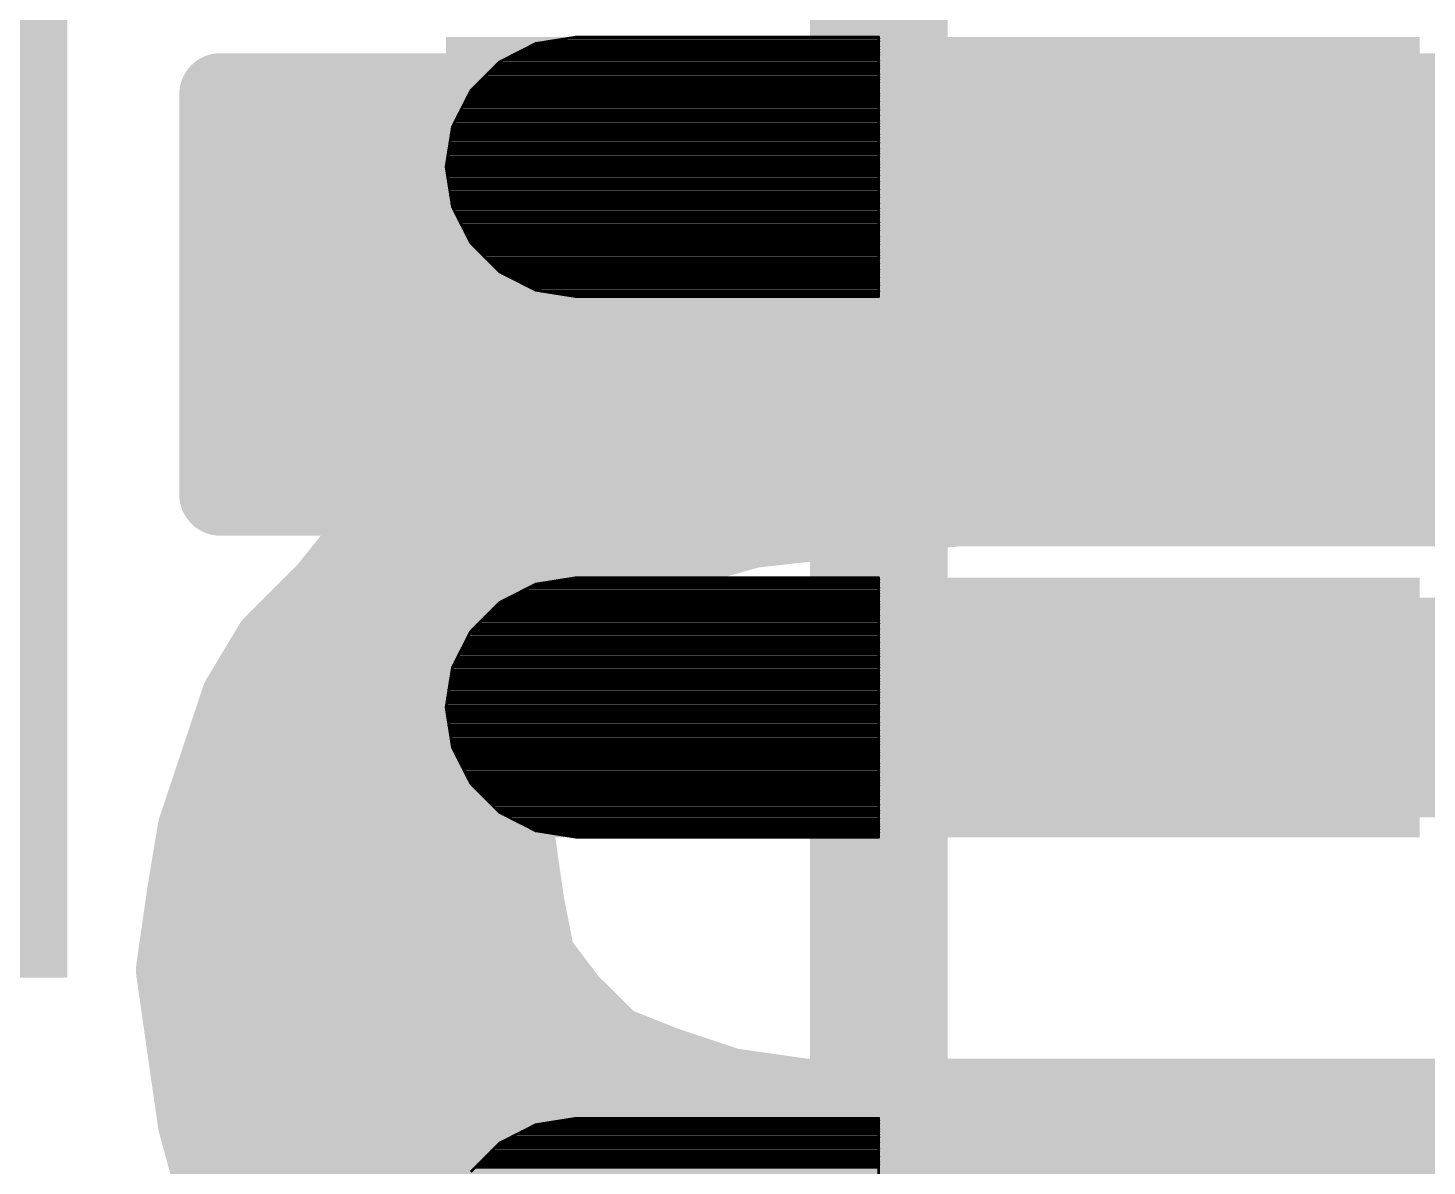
# Model space of a CAD drawing. Extents: x -37 to 70, y -23 to 28.
# Drawn here: x 6.814 to 8.107, y 12.796 to 13.848 of the extents above; entities that cross this region are included whole.
import ezdxf

# ---------------------------------------------------------------- set-up
doc = ezdxf.new("R2010")
doc.units = 0
for name, color, linetype in [('1', 12, 'CONTINUOUS'), ('22', 40, 'CONTINUOUS'), ('51', 53, 'CONTINUOUS')]:
    doc.layers.add(name, color=color, linetype=linetype)

# ---------------------------------------------------------------- blocks, each defined once
blk = doc.blocks.new('RECT')
blk.add_solid([(-0.5, -0.5), (0.5, -0.5), (-0.5, 0.5), (0.5, 0.5)])

msp = doc.modelspace()

# ---------------------------------------------------------------- linework, layer by layer
at = {"layer": '1', "const_width": 0.2032}
for points in [[(8.4542, 13.72), (7.65, 13.72)], [(7.65, 13.22), (8.37, 13.22)], [(7.65, 12.72), (8.235, 12.72)]]:
    msp.add_lwpolyline(points, dxfattribs=at)
at = {"layer": '1', "const_width": 0.1016}
for points in [[(7.65, 13.7708, 1), (7.65, 13.6692)], [(7.65, 13.2708, 1), (7.65, 13.1692)], [(7.65, 12.7708, 1), (7.65, 12.6692)]]:
    msp.add_lwpolyline(points, format="xyb", dxfattribs=at)
at = {"layer": '22', "const_width": 0.0381}
for points in [[(6.9915, 13.8061, 1), (6.9915, 13.768)], [(7.0106, 13.787, 1), (6.9725, 13.787)], [(7.1715, 13.8061, 1), (7.1715, 13.768)], [(7.1715, 13.768, 1), (7.1715, 13.8061)], [(6.9915, 13.7351, 1), (6.9915, 13.697)], [(6.9915, 13.6589, 1), (6.9915, 13.6208)], [(6.9915, 13.5827, 1), (6.9915, 13.5446)], [(6.9915, 13.5065, 1), (6.9915, 13.4684)], [(6.9915, 13.436, 1), (6.9915, 13.3979)], [(7.1828, 13.4303, 1), (7.1828, 13.3922)], [(7.2021, 13.4011, 1), (7.1809, 13.4329)], [(7.1915, 13.3979, 1), (7.1915, 13.436)], [(6.9725, 13.417, 1), (7.0106, 13.417)], [(7.6715, 13.4261, 1), (7.6715, 13.388)], [(7.6734, 13.388, 1), (7.6696, 13.426)], [(7.4794, 13.4059, 1), (7.4836, 13.3681)], [(7.4867, 13.3687, 1), (7.4763, 13.4053)], [(7.5696, 13.416, 1), (7.5734, 13.378)], [(7.5736, 13.3781, 1), (7.5694, 13.4159)], [(7.1209, 13.3929, 1), (7.1421, 13.3611)], [(7.1464, 13.3651, 1), (7.1166, 13.3889)], [(7.4063, 13.3853, 1), (7.4167, 13.3487)], [(7.4213, 13.3507, 1), (7.4017, 13.3833)], [(7.0979, 13.3541, 1), (7.0979, 13.316)], [(7.3517, 13.3533, 1), (7.3713, 13.3207)], [(7.375, 13.3235, 1), (7.348, 13.3505)], [(7.3595, 13.316, 1), (7.3595, 13.3541)], [(7.0766, 13.3389, 1), (7.1064, 13.3151)], [(7.105, 13.3135, 1), (7.078, 13.3405)], [(7.298, 13.3005, 1), (7.325, 13.2735)], [(7.3278, 13.2772, 1), (7.2952, 13.2968)], [(7.028, 13.2905, 1), (7.055, 13.2635)], [(7.0578, 13.2672, 1), (7.0252, 13.2868)], [(7.0306, 13.2779, 1), (7.0306, 13.2398)], [(7.2946, 13.2398, 1), (7.2946, 13.2779)], [(7.3003, 13.2339, 1), (7.2627, 13.2401)], [(6.9952, 13.2368, 1), (7.0278, 13.2172)], [(7.0296, 13.221, 1), (6.9934, 13.233)], [(7.2652, 13.2468, 1), (7.2978, 13.2272)], [(6.9967, 13.2017, 1), (6.9967, 13.1636)], [(7.2724, 13.1636, 1), (7.2724, 13.2017)], [(7.0096, 13.161, 1), (6.9734, 13.173)], [(7.2904, 13.1743, 1), (7.2526, 13.1797)], [(6.9734, 13.173, 1), (7.0096, 13.161)], [(7.2527, 13.1801, 1), (7.2903, 13.1739)], [(6.9714, 13.1255, 1), (6.9714, 13.0874)], [(6.9903, 13.1039, 1), (6.9527, 13.1101)], [(7.2804, 13.1097, 1), (7.2426, 13.1043)], [(7.2616, 13.0874, 1), (7.2616, 13.1255)], [(6.9534, 13.113, 1), (6.9896, 13.101)], [(7.2426, 13.1097, 1), (7.2804, 13.1043)], [(6.9804, 13.0443, 1), (6.9426, 13.0497)], [(7.2902, 13.0407, 1), (7.2528, 13.0333)], [(6.9591, 13.0493, 1), (6.9591, 13.0112)], [(6.9427, 13.0501, 1), (6.9803, 13.0439)], [(7.2729, 13.0112, 1), (7.2729, 13.0493)], [(7.2526, 13.0343, 1), (7.2904, 13.0397)], [(7.2967, 12.9984, 1), (7.2663, 12.9756)], [(6.9704, 12.9797, 1), (6.9326, 12.9743)], [(7.2628, 12.9833, 1), (7.3002, 12.9907)], [(6.9326, 12.9797, 1), (6.9704, 12.9743)], [(6.9548, 12.9731, 1), (6.9548, 12.935)], [(7.325, 12.9605, 1), (7.298, 12.9335)], [(7.3063, 12.935, 1), (7.3063, 12.9731)], [(7.2963, 12.9356, 1), (7.3267, 12.9584)], [(7.3586, 12.9247, 1), (7.3444, 12.8893)], [(7.338, 12.8935, 1), (7.365, 12.9205)], [(7.4075, 12.9051, 1), (7.3955, 12.8689)], [(7.3944, 12.8693, 1), (7.4086, 12.9047)], [(6.9657, 12.8969, 1), (6.9657, 12.8588)], [(7.4291, 12.8588, 1), (7.4291, 12.8969)], [(7.4642, 12.8859, 1), (7.4588, 12.8481)], [(7.4555, 12.8489, 1), (7.4675, 12.8851)], [(7.5315, 12.8761, 1), (7.5315, 12.838)], [(7.5288, 12.8381, 1), (7.5342, 12.8759)], [(6.9899, 12.842, 1), (6.9531, 12.832)], [(6.9526, 12.8343, 1), (6.9904, 12.8397)], [(6.9812, 12.8207, 1), (6.9812, 12.7826)]]:
    msp.add_lwpolyline(points, format="xyb", dxfattribs=at)
at = {"layer": '22', "const_width": 0.0762}
for points in [[(6.9915, 13.787), (6.9915, 13.417)], [(7.1715, 13.787), (6.9915, 13.787)], [(8.4115, 13.787), (7.1715, 13.787)], [(6.9915, 13.716), (8.4115, 13.716)], [(6.9915, 13.6398), (8.4115, 13.6398)], [(6.9915, 13.5636), (8.4115, 13.5636)], [(6.9915, 13.4874), (8.4115, 13.4874)], [(6.9915, 13.417), (7.1915, 13.417)], [(7.1915, 13.417), (7.1315, 13.377)], [(7.1828, 13.4112), (8.4115, 13.4112)], [(7.5715, 13.397), (7.6715, 13.407)], [(7.6715, 13.407), (8.4115, 13.407)], [(7.4115, 13.367), (7.4815, 13.387)], [(7.4815, 13.387), (7.5715, 13.397)], [(7.1315, 13.377), (7.0915, 13.327)], [(7.3615, 13.337), (7.4115, 13.367)], [(7.0979, 13.335), (7.3595, 13.335)], [(7.3115, 13.287), (7.3615, 13.337)], [(7.0915, 13.327), (7.0415, 13.277)], [(7.2815, 13.237), (7.3115, 13.287)], [(7.0415, 13.277), (7.0115, 13.227)], [(7.0306, 13.2588), (7.2946, 13.2588)], [(7.2715, 13.177), (7.2815, 13.237)], [(7.0115, 13.227), (6.9915, 13.167)], [(6.9967, 13.1826), (7.2724, 13.1826)], [(6.9915, 13.167), (6.9715, 13.107)], [(7.2615, 13.107), (7.2715, 13.177)], [(6.9715, 13.107), (6.9615, 13.047)], [(6.9714, 13.1064), (7.2616, 13.1064)], [(7.2715, 13.037), (7.2615, 13.107)], [(6.9615, 13.047), (6.9515, 12.977)], [(7.2815, 12.987), (7.2715, 13.037)], [(6.9591, 13.0302), (7.2729, 13.0302)], [(7.3115, 12.947), (7.2815, 12.987)], [(6.9515, 12.977), (6.9715, 12.837)], [(6.9548, 12.954), (7.3063, 12.954)], [(7.3515, 12.907), (7.3115, 12.947)], [(7.4015, 12.887), (7.3515, 12.907)], [(7.4615, 12.867), (7.4015, 12.887)], [(6.9657, 12.8778), (7.4291, 12.8778)], [(7.5315, 12.857), (7.4615, 12.867)], [(8.4115, 12.857), (7.5315, 12.857)], [(6.9715, 12.837), (7.0015, 12.727)], [(6.9812, 12.8016), (8.4115, 12.8016)]]:
    msp.add_lwpolyline(points, dxfattribs=at)
at = {"layer": '51'}
for points, const_width in [([(7.6, 12.22), (7.6, 15.72)], 0.127), ([(7.2829, 13.8341), (7.32, 13.84)], 0.0025), ([(7.2963, 13.8362), (7.6, 13.8362)], 0.0025), ([(7.3123, 13.8388), (7.6, 13.8388)], 0.0025), ([(7.32, 13.84), (7.6, 13.84)], 0.0025), ([(7.6, 13.84), (7.6, 13.6)], 0.0025), ([(7.2495, 13.8171), (7.2829, 13.8341)], 0.0025), ([(7.2621, 13.8235), (7.6, 13.8235)], 0.0025), ([(7.2671, 13.8261), (7.6, 13.8261)], 0.0025), ([(7.2721, 13.8286), (7.6, 13.8286)], 0.0025), ([(7.2771, 13.8312), (7.6, 13.8312)], 0.0025), ([(7.2821, 13.8337), (7.6, 13.8337)], 0.0025), ([(7.2229, 13.7905), (7.2495, 13.8171)], 0.0025), ([(7.2432, 13.8108), (7.6, 13.8108)], 0.0025), ([(7.2458, 13.8134), (7.6, 13.8134)], 0.0025), ([(7.2483, 13.8159), (7.6, 13.8159)], 0.0025), ([(7.2522, 13.8185), (7.6, 13.8185)], 0.0025), ([(7.2572, 13.821), (7.6, 13.821)], 0.0025), ([(7.2305, 13.7981), (7.6, 13.7981)], 0.0025), ([(7.2331, 13.8007), (7.6, 13.8007)], 0.0025), ([(7.2356, 13.8032), (7.6, 13.8032)], 0.0025), ([(7.2381, 13.8058), (7.6, 13.8058)], 0.0025), ([(7.2407, 13.8083), (7.6, 13.8083)], 0.0025), ([(7.2059, 13.7571), (7.2229, 13.7905)], 0.0025), ([(7.2203, 13.7854), (7.6, 13.7854)], 0.0025), ([(7.2216, 13.788), (7.6, 13.788)], 0.0025), ([(7.2229, 13.7905), (7.6, 13.7905)], 0.0025), ([(7.2254, 13.7931), (7.6, 13.7931)], 0.0025), ([(7.228, 13.7956), (7.6, 13.7956)], 0.0025), ([(7.2138, 13.7727), (7.6, 13.7727)], 0.0025), ([(7.2151, 13.7753), (7.6, 13.7753)], 0.0025), ([(7.2164, 13.7778), (7.6, 13.7778)], 0.0025), ([(7.2177, 13.7804), (7.6, 13.7804)], 0.0025), ([(7.219, 13.7829), (7.6, 13.7829)], 0.0025), ([(7.2061, 13.7575), (7.6, 13.7575)], 0.0025), ([(7.2074, 13.76), (7.6, 13.76)], 0.0025), ([(7.2087, 13.7626), (7.6, 13.7626)], 0.0025), ([(7.21, 13.7651), (7.6, 13.7651)], 0.0025), ([(7.2113, 13.7676), (7.6, 13.7676)], 0.0025), ([(7.2126, 13.7702), (7.6, 13.7702)], 0.0025), ([(7.2, 13.72), (7.2059, 13.7571)], 0.0025), ([(7.2039, 13.7448), (7.6, 13.7448)], 0.0025), ([(7.2043, 13.7473), (7.6, 13.7473)], 0.0025), ([(7.2047, 13.7499), (7.6, 13.7499)], 0.0025), ([(7.2051, 13.7524), (7.6, 13.7524)], 0.0025), ([(7.2055, 13.7549), (7.6, 13.7549)], 0.0025), ([(7.2019, 13.7321), (7.6, 13.7321)], 0.0025), ([(7.2023, 13.7346), (7.6, 13.7346)], 0.0025), ([(7.2027, 13.7372), (7.6, 13.7372)], 0.0025), ([(7.2031, 13.7397), (7.6, 13.7397)], 0.0025), ([(7.2035, 13.7422), (7.6, 13.7422)], 0.0025), ([(7.2059, 13.6829), (7.2, 13.72)], 0.0025), ([(7.2001, 13.7194), (7.6, 13.7194)], 0.0025), ([(7.2003, 13.7219), (7.6, 13.7219)], 0.0025), ([(7.2007, 13.7245), (7.6, 13.7245)], 0.0025), ([(7.2011, 13.727), (7.6, 13.727)], 0.0025), ([(7.2015, 13.7295), (7.6, 13.7295)], 0.0025), ([(7.2005, 13.7168), (7.6, 13.7168)], 0.0025), ([(7.2009, 13.7143), (7.6, 13.7143)], 0.0025), ([(7.2013, 13.7118), (7.6, 13.7118)], 0.0025), ([(7.2017, 13.7092), (7.6, 13.7092)], 0.0025), ([(7.2021, 13.7067), (7.6, 13.7067)], 0.0025), ([(7.2025, 13.7041), (7.6, 13.7041)], 0.0025), ([(7.2029, 13.7016), (7.6, 13.7016)], 0.0025), ([(7.2033, 13.6991), (7.6, 13.6991)], 0.0025), ([(7.2037, 13.6965), (7.6, 13.6965)], 0.0025), ([(7.2041, 13.694), (7.6, 13.694)], 0.0025), ([(7.2045, 13.6914), (7.6, 13.6914)], 0.0025), ([(7.2049, 13.6889), (7.6, 13.6889)], 0.0025), ([(7.2053, 13.6863), (7.6, 13.6863)], 0.0025), ([(7.2057, 13.6838), (7.6, 13.6838)], 0.0025), ([(7.2229, 13.6495), (7.2059, 13.6829)], 0.0025), ([(7.2067, 13.6813), (7.6, 13.6813)], 0.0025), ([(7.208, 13.6787), (7.6, 13.6787)], 0.0025), ([(7.2093, 13.6762), (7.6, 13.6762)], 0.0025), ([(7.2106, 13.6736), (7.6, 13.6736)], 0.0025), ([(7.2119, 13.6711), (7.6, 13.6711)], 0.0025), ([(7.2132, 13.6686), (7.6, 13.6686)], 0.0025), ([(7.2145, 13.666), (7.6, 13.666)], 0.0025), ([(7.2158, 13.6635), (7.6, 13.6635)], 0.0025), ([(7.2171, 13.6609), (7.6, 13.6609)], 0.0025), ([(7.2184, 13.6584), (7.6, 13.6584)], 0.0025), ([(7.2197, 13.6559), (7.6, 13.6559)], 0.0025), ([(7.221, 13.6533), (7.6, 13.6533)], 0.0025), ([(7.2223, 13.6508), (7.6, 13.6508)], 0.0025), ([(7.2495, 13.6229), (7.2229, 13.6495)], 0.0025), ([(7.2241, 13.6482), (7.6, 13.6482)], 0.0025), ([(7.2267, 13.6457), (7.6, 13.6457)], 0.0025), ([(7.2292, 13.6432), (7.6, 13.6432)], 0.0025), ([(7.2318, 13.6406), (7.6, 13.6406)], 0.0025), ([(7.2343, 13.6381), (7.6, 13.6381)], 0.0025), ([(7.2369, 13.6355), (7.6, 13.6355)], 0.0025), ([(7.2394, 13.633), (7.6, 13.633)], 0.0025), ([(7.2419, 13.6305), (7.6, 13.6305)], 0.0025), ([(7.2445, 13.6279), (7.6, 13.6279)], 0.0025), ([(7.247, 13.6254), (7.6, 13.6254)], 0.0025), ([(7.2829, 13.6059), (7.2495, 13.6229)], 0.0025), ([(7.2496, 13.6228), (7.6, 13.6228)], 0.0025), ([(7.2546, 13.6203), (7.6, 13.6203)], 0.0025), ([(7.2596, 13.6178), (7.6, 13.6178)], 0.0025), ([(7.2646, 13.6152), (7.6, 13.6152)], 0.0025), ([(7.2696, 13.6127), (7.6, 13.6127)], 0.0025), ([(7.2746, 13.6101), (7.6, 13.6101)], 0.0025), ([(7.2796, 13.6076), (7.6, 13.6076)], 0.0025), ([(7.32, 13.6), (7.2829, 13.6059)], 0.0025), ([(7.2881, 13.605), (7.6, 13.605)], 0.0025), ([(7.3042, 13.6025), (7.6, 13.6025)], 0.0025), ([(7.6, 13.6), (7.32, 13.6)], 0.0025), ([(7.2495, 13.3171), (7.2829, 13.3341)], 0.0025), ([(7.2761, 13.3307), (7.6, 13.3307)], 0.0025), ([(7.2811, 13.3332), (7.6, 13.3332)], 0.0025), ([(7.2829, 13.3341), (7.32, 13.34)], 0.0025), ([(7.2931, 13.3357), (7.6, 13.3357)], 0.0025), ([(7.3091, 13.3383), (7.6, 13.3383)], 0.0025), ([(7.32, 13.34), (7.6, 13.34)], 0.0025), ([(7.6, 13.34), (7.6, 13.1)], 0.0025), ([(7.2512, 13.318), (7.6, 13.318)], 0.0025), ([(7.2562, 13.3205), (7.6, 13.3205)], 0.0025), ([(7.2612, 13.323), (7.6, 13.323)], 0.0025), ([(7.2661, 13.3256), (7.6, 13.3256)], 0.0025), ([(7.2711, 13.3281), (7.6, 13.3281)], 0.0025), ([(7.2229, 13.2905), (7.2495, 13.3171)], 0.0025), ([(7.2376, 13.3053), (7.6, 13.3053)], 0.0025), ([(7.2402, 13.3078), (7.6, 13.3078)], 0.0025), ([(7.2427, 13.3103), (7.6, 13.3103)], 0.0025), ([(7.2453, 13.3129), (7.6, 13.3129)], 0.0025), ([(7.2478, 13.3154), (7.6, 13.3154)], 0.0025), ([(7.2249, 13.2926), (7.6, 13.2926)], 0.0025), ([(7.2275, 13.2951), (7.6, 13.2951)], 0.0025), ([(7.23, 13.2976), (7.6, 13.2976)], 0.0025), ([(7.2326, 13.3002), (7.6, 13.3002)], 0.0025), ([(7.2351, 13.3027), (7.6, 13.3027)], 0.0025), ([(7.2059, 13.2571), (7.2229, 13.2905)], 0.0025), ([(7.2175, 13.2798), (7.6, 13.2798)], 0.0025), ([(7.2188, 13.2824), (7.6, 13.2824)], 0.0025), ([(7.2201, 13.2849), (7.6, 13.2849)], 0.0025), ([(7.2214, 13.2875), (7.6, 13.2875)], 0.0025), ([(7.2227, 13.29), (7.6, 13.29)], 0.0025), ([(7.211, 13.2671), (7.6, 13.2671)], 0.0025), ([(7.2123, 13.2697), (7.6, 13.2697)], 0.0025), ([(7.2136, 13.2722), (7.6, 13.2722)], 0.0025), ([(7.2149, 13.2748), (7.6, 13.2748)], 0.0025), ([(7.2162, 13.2773), (7.6, 13.2773)], 0.0025), ([(7.2, 13.22), (7.2059, 13.2571)], 0.0025), ([(7.2055, 13.2544), (7.6, 13.2544)], 0.0025), ([(7.2059, 13.257), (7.6, 13.257)], 0.0025), ([(7.2071, 13.2595), (7.6, 13.2595)], 0.0025), ([(7.2084, 13.2621), (7.6, 13.2621)], 0.0025), ([(7.2097, 13.2646), (7.6, 13.2646)], 0.0025), ([(7.2034, 13.2417), (7.6, 13.2417)], 0.0025), ([(7.2038, 13.2443), (7.6, 13.2443)], 0.0025), ([(7.2042, 13.2468), (7.6, 13.2468)], 0.0025), ([(7.2046, 13.2494), (7.6, 13.2494)], 0.0025), ([(7.205, 13.2519), (7.6, 13.2519)], 0.0025), ([(7.2014, 13.229), (7.6, 13.229)], 0.0025), ([(7.2018, 13.2316), (7.6, 13.2316)], 0.0025), ([(7.2022, 13.2341), (7.6, 13.2341)], 0.0025), ([(7.2026, 13.2367), (7.6, 13.2367)], 0.0025), ([(7.203, 13.2392), (7.6, 13.2392)], 0.0025), ([(7.2059, 13.1829), (7.2, 13.22)], 0.0025), ([(7.2002, 13.2214), (7.6, 13.2214)], 0.0025), ([(7.2002, 13.2189), (7.6, 13.2189)], 0.0025), ([(7.2006, 13.224), (7.6, 13.224)], 0.0025), ([(7.2006, 13.2163), (7.6, 13.2163)], 0.0025), ([(7.201, 13.2265), (7.6, 13.2265)], 0.0025), ([(7.201, 13.2138), (7.6, 13.2138)], 0.0025), ([(7.2014, 13.2113), (7.6, 13.2113)], 0.0025), ([(7.2018, 13.2087), (7.6, 13.2087)], 0.0025), ([(7.2022, 13.2062), (7.6, 13.2062)], 0.0025), ([(7.2026, 13.2036), (7.6, 13.2036)], 0.0025), ([(7.203, 13.2011), (7.6, 13.2011)], 0.0025), ([(7.2034, 13.1985), (7.6, 13.1985)], 0.0025), ([(7.2038, 13.196), (7.6, 13.196)], 0.0025), ([(7.2042, 13.1935), (7.6, 13.1935)], 0.0025), ([(7.2046, 13.1909), (7.6, 13.1909)], 0.0025), ([(7.205, 13.1884), (7.6, 13.1884)], 0.0025), ([(7.2054, 13.1858), (7.6, 13.1858)], 0.0025), ([(7.2058, 13.1833), (7.6, 13.1833)], 0.0025), ([(7.2229, 13.1495), (7.2059, 13.1829)], 0.0025), ([(7.207, 13.1808), (7.6, 13.1808)], 0.0025), ([(7.2083, 13.1782), (7.6, 13.1782)], 0.0025), ([(7.2096, 13.1757), (7.6, 13.1757)], 0.0025), ([(7.2109, 13.1731), (7.6, 13.1731)], 0.0025), ([(7.2122, 13.1706), (7.6, 13.1706)], 0.0025), ([(7.2134, 13.1681), (7.6, 13.1681)], 0.0025), ([(7.2147, 13.1655), (7.6, 13.1655)], 0.0025), ([(7.216, 13.163), (7.6, 13.163)], 0.0025), ([(7.2173, 13.1604), (7.6, 13.1604)], 0.0025), ([(7.2186, 13.1579), (7.6, 13.1579)], 0.0025), ([(7.2199, 13.1554), (7.6, 13.1554)], 0.0025), ([(7.2212, 13.1528), (7.6, 13.1528)], 0.0025), ([(7.2225, 13.1503), (7.6, 13.1503)], 0.0025), ([(7.2495, 13.1229), (7.2229, 13.1495)], 0.0025), ([(7.2247, 13.1477), (7.6, 13.1477)], 0.0025), ([(7.2272, 13.1452), (7.6, 13.1452)], 0.0025), ([(7.2297, 13.1427), (7.6, 13.1427)], 0.0025), ([(7.2323, 13.1401), (7.6, 13.1401)], 0.0025), ([(7.2348, 13.1376), (7.6, 13.1376)], 0.0025), ([(7.2374, 13.135), (7.6, 13.135)], 0.0025), ([(7.2399, 13.1325), (7.6, 13.1325)], 0.0025), ([(7.2424, 13.13), (7.6, 13.13)], 0.0025), ([(7.245, 13.1274), (7.6, 13.1274)], 0.0025), ([(7.2475, 13.1249), (7.6, 13.1249)], 0.0025), ([(7.2829, 13.1059), (7.2495, 13.1229)], 0.0025), ([(7.2506, 13.1223), (7.6, 13.1223)], 0.0025), ([(7.2556, 13.1198), (7.6, 13.1198)], 0.0025), ([(7.2606, 13.1172), (7.6, 13.1172)], 0.0025), ([(7.2656, 13.1147), (7.6, 13.1147)], 0.0025), ([(7.2706, 13.1122), (7.6, 13.1122)], 0.0025), ([(7.2756, 13.1096), (7.6, 13.1096)], 0.0025), ([(7.2805, 13.1071), (7.6, 13.1071)], 0.0025), ([(7.32, 13.1), (7.2829, 13.1059)], 0.0025), ([(7.2913, 13.1045), (7.6, 13.1045)], 0.0025), ([(7.3074, 13.102), (7.6, 13.102)], 0.0025), ([(7.6, 13.1), (7.32, 13.1)], 0.0025), ([(7.2829, 12.8341), (7.32, 12.84)], 0.0025), ([(7.32, 12.84), (7.6, 12.84)], 0.0025), ([(7.6, 12.84), (7.6, 12.6)], 0.0025), ([(7.2495, 12.8171), (7.2829, 12.8341)], 0.0025), ([(7.2701, 12.8276), (7.6, 12.8276)], 0.0025), ([(7.2751, 12.8302), (7.6, 12.8302)], 0.0025), ([(7.2801, 12.8327), (7.6, 12.8327)], 0.0025), ([(7.2899, 12.8352), (7.6, 12.8352)], 0.0025), ([(7.306, 12.8378), (7.6, 12.8378)], 0.0025), ([(7.2229, 12.7905), (7.2495, 12.8171)], 0.0025), ([(7.2473, 12.8149), (7.6, 12.8149)], 0.0025), ([(7.2502, 12.8175), (7.6, 12.8175)], 0.0025), ([(7.2552, 12.82), (7.6, 12.82)], 0.0025), ([(7.2602, 12.8225), (7.6, 12.8225)], 0.0025), ([(7.2652, 12.8251), (7.6, 12.8251)], 0.0025), ([(7.2346, 12.8022), (7.6, 12.8022)], 0.0025), ([(7.2371, 12.8048), (7.6, 12.8048)], 0.0025), ([(7.2397, 12.8073), (7.6, 12.8073)], 0.0025), ([(7.2422, 12.8098), (7.6, 12.8098)], 0.0025), ([(7.2448, 12.8124), (7.6, 12.8124)], 0.0025), ([(7.227, 12.7946), (7.6, 12.7946)], 0.0025), ([(7.2295, 12.7971), (7.6, 12.7971)], 0.0025), ([(7.2321, 12.7997), (7.6, 12.7997)], 0.0025)]:
    msp.add_lwpolyline(points, dxfattribs=dict(at, const_width=const_width))
at = {"layer": '51', "const_width": 0.0013}
for points in [[(7.2963, 13.8369, 1), (7.2963, 13.8356)], [(7.3123, 13.8394, 1), (7.3123, 13.8381)], [(7.32, 13.8406, 1), (7.32, 13.8394)], [(7.3201, 13.8394, 1), (7.3199, 13.8406)], [(7.6006, 13.84, 1), (7.5994, 13.84)], [(7.6, 13.8394, 1), (7.6, 13.8406)], [(7.6, 13.8381, 1), (7.6, 13.8394)], [(7.6, 13.8356, 1), (7.6, 13.8369)], [(7.2621, 13.8242, 1), (7.2621, 13.8229)], [(7.2671, 13.8267, 1), (7.2671, 13.8254)], [(7.2721, 13.8293, 1), (7.2721, 13.828)], [(7.2771, 13.8318, 1), (7.2771, 13.8305)], [(7.2821, 13.8343, 1), (7.2821, 13.8331)], [(7.2828, 13.8348, 1), (7.283, 13.8335)], [(7.2832, 13.8336, 1), (7.2826, 13.8347)], [(7.6, 13.8331, 1), (7.6, 13.8343)], [(7.6, 13.8305, 1), (7.6, 13.8318)], [(7.6, 13.828, 1), (7.6, 13.8293)], [(7.6, 13.8254, 1), (7.6, 13.8267)], [(7.6, 13.8229, 1), (7.6, 13.8242)], [(7.2432, 13.8115, 1), (7.2432, 13.8102)], [(7.2458, 13.814, 1), (7.2458, 13.8127)], [(7.2483, 13.8166, 1), (7.2483, 13.8153)], [(7.2492, 13.8176, 1), (7.2498, 13.8165)], [(7.2499, 13.8166, 1), (7.249, 13.8175)], [(7.2522, 13.8191, 1), (7.2522, 13.8178)], [(7.2572, 13.8216, 1), (7.2572, 13.8204)], [(7.6, 13.8204, 1), (7.6, 13.8216)], [(7.6, 13.8178, 1), (7.6, 13.8191)], [(7.6, 13.8153, 1), (7.6, 13.8166)], [(7.6, 13.8127, 1), (7.6, 13.814)], [(7.6, 13.8102, 1), (7.6, 13.8115)], [(7.2305, 13.7988, 1), (7.2305, 13.7975)], [(7.2331, 13.8013, 1), (7.2331, 13.8)], [(7.2356, 13.8039, 1), (7.2356, 13.8026)], [(7.2381, 13.8064, 1), (7.2381, 13.8051)], [(7.2407, 13.8089, 1), (7.2407, 13.8077)], [(7.6, 13.8077, 1), (7.6, 13.8089)], [(7.6, 13.8051, 1), (7.6, 13.8064)], [(7.6, 13.8026, 1), (7.6, 13.8039)], [(7.6, 13.8, 1), (7.6, 13.8013)], [(7.6, 13.7975, 1), (7.6, 13.7988)], [(7.2203, 13.7861, 1), (7.2203, 13.7848)], [(7.2216, 13.7886, 1), (7.2216, 13.7873)], [(7.2229, 13.7911, 1), (7.2229, 13.7899)], [(7.2225, 13.791, 1), (7.2234, 13.7901)], [(7.2235, 13.7902, 1), (7.2224, 13.7908)], [(7.2254, 13.7937, 1), (7.2254, 13.7924)], [(7.228, 13.7962, 1), (7.228, 13.795)], [(7.6, 13.795, 1), (7.6, 13.7962)], [(7.6, 13.7924, 1), (7.6, 13.7937)], [(7.6, 13.7899, 1), (7.6, 13.7911)], [(7.6, 13.7873, 1), (7.6, 13.7886)], [(7.6, 13.7848, 1), (7.6, 13.7861)], [(7.2138, 13.7734, 1), (7.2138, 13.7721)], [(7.2151, 13.7759, 1), (7.2151, 13.7746)], [(7.2164, 13.7784, 1), (7.2164, 13.7772)], [(7.2177, 13.781, 1), (7.2177, 13.7797)], [(7.219, 13.7835, 1), (7.219, 13.7823)], [(7.6, 13.7823, 1), (7.6, 13.7835)], [(7.6, 13.7797, 1), (7.6, 13.781)], [(7.6, 13.7772, 1), (7.6, 13.7784)], [(7.6, 13.7746, 1), (7.6, 13.7759)], [(7.6, 13.7721, 1), (7.6, 13.7734)], [(7.2061, 13.7581, 1), (7.2061, 13.7568)], [(7.2074, 13.7607, 1), (7.2074, 13.7594)], [(7.2087, 13.7632, 1), (7.2087, 13.7619)], [(7.21, 13.7657, 1), (7.21, 13.7645)], [(7.2113, 13.7683, 1), (7.2113, 13.767)], [(7.2126, 13.7708, 1), (7.2126, 13.7696)], [(7.6, 13.7696, 1), (7.6, 13.7708)], [(7.6, 13.767, 1), (7.6, 13.7683)], [(7.6, 13.7645, 1), (7.6, 13.7657)], [(7.6, 13.7619, 1), (7.6, 13.7632)], [(7.6, 13.7594, 1), (7.6, 13.7607)], [(7.6, 13.7568, 1), (7.6, 13.7581)], [(7.2039, 13.7454, 1), (7.2039, 13.7441)], [(7.2043, 13.748, 1), (7.2043, 13.7467)], [(7.2047, 13.7505, 1), (7.2047, 13.7492)], [(7.2051, 13.753, 1), (7.2051, 13.7518)], [(7.2055, 13.7556, 1), (7.2055, 13.7543)], [(7.2065, 13.757, 1), (7.2052, 13.7572)], [(7.2053, 13.7574, 1), (7.2064, 13.7568)], [(7.6, 13.7543, 1), (7.6, 13.7556)], [(7.6, 13.7518, 1), (7.6, 13.753)], [(7.6, 13.7492, 1), (7.6, 13.7505)], [(7.6, 13.7467, 1), (7.6, 13.748)], [(7.6, 13.7441, 1), (7.6, 13.7454)], [(7.2019, 13.7327, 1), (7.2019, 13.7314)], [(7.2023, 13.7353, 1), (7.2023, 13.734)], [(7.2027, 13.7378, 1), (7.2027, 13.7365)], [(7.2031, 13.7403, 1), (7.2031, 13.7391)], [(7.2035, 13.7429, 1), (7.2035, 13.7416)], [(7.6, 13.7416, 1), (7.6, 13.7429)], [(7.6, 13.7391, 1), (7.6, 13.7403)], [(7.6, 13.7365, 1), (7.6, 13.7378)], [(7.6, 13.734, 1), (7.6, 13.7353)], [(7.6, 13.7314, 1), (7.6, 13.7327)], [(7.2006, 13.7201, 1), (7.1994, 13.7199)], [(7.1994, 13.7201, 1), (7.2006, 13.7199)], [(7.2001, 13.72, 1), (7.2001, 13.7187)], [(7.2003, 13.7226, 1), (7.2003, 13.7213)], [(7.2007, 13.7251, 1), (7.2007, 13.7238)], [(7.2011, 13.7276, 1), (7.2011, 13.7264)], [(7.2015, 13.7302, 1), (7.2015, 13.7289)], [(7.6, 13.7289, 1), (7.6, 13.7302)], [(7.6, 13.7264, 1), (7.6, 13.7276)], [(7.6, 13.7238, 1), (7.6, 13.7251)], [(7.6, 13.7213, 1), (7.6, 13.7226)], [(7.6, 13.7187, 1), (7.6, 13.72)], [(7.2005, 13.7175, 1), (7.2005, 13.7162)], [(7.2009, 13.7149, 1), (7.2009, 13.7137)], [(7.2013, 13.7124, 1), (7.2013, 13.7111)], [(7.2017, 13.7098, 1), (7.2017, 13.7086)], [(7.2021, 13.7073, 1), (7.2021, 13.706)], [(7.6, 13.7162, 1), (7.6, 13.7175)], [(7.6, 13.7137, 1), (7.6, 13.7149)], [(7.6, 13.7111, 1), (7.6, 13.7124)], [(7.6, 13.7086, 1), (7.6, 13.7098)], [(7.6, 13.706, 1), (7.6, 13.7073)], [(7.2025, 13.7048, 1), (7.2025, 13.7035)], [(7.2029, 13.7022, 1), (7.2029, 13.701)], [(7.2033, 13.6997, 1), (7.2033, 13.6984)], [(7.2037, 13.6971, 1), (7.2037, 13.6959)], [(7.2041, 13.6946, 1), (7.2041, 13.6933)], [(7.6, 13.7035, 1), (7.6, 13.7048)], [(7.6, 13.701, 1), (7.6, 13.7022)], [(7.6, 13.6984, 1), (7.6, 13.6997)], [(7.6, 13.6959, 1), (7.6, 13.6971)], [(7.6, 13.6933, 1), (7.6, 13.6946)], [(7.2045, 13.6921, 1), (7.2045, 13.6908)], [(7.2049, 13.6895, 1), (7.2049, 13.6883)], [(7.2053, 13.687, 1), (7.2053, 13.6857)], [(7.2057, 13.6844, 1), (7.2057, 13.6832)], [(7.2052, 13.6828, 1), (7.2065, 13.683)], [(7.2064, 13.6832, 1), (7.2053, 13.6826)], [(7.2067, 13.6819, 1), (7.2067, 13.6806)], [(7.6, 13.6908, 1), (7.6, 13.6921)], [(7.6, 13.6883, 1), (7.6, 13.6895)], [(7.6, 13.6857, 1), (7.6, 13.687)], [(7.6, 13.6832, 1), (7.6, 13.6844)], [(7.6, 13.6806, 1), (7.6, 13.6819)], [(7.208, 13.6794, 1), (7.208, 13.6781)], [(7.2093, 13.6768, 1), (7.2093, 13.6755)], [(7.2106, 13.6743, 1), (7.2106, 13.673)], [(7.2119, 13.6717, 1), (7.2119, 13.6705)], [(7.2132, 13.6692, 1), (7.2132, 13.6679)], [(7.6, 13.6781, 1), (7.6, 13.6794)], [(7.6, 13.6755, 1), (7.6, 13.6768)], [(7.6, 13.673, 1), (7.6, 13.6743)], [(7.6, 13.6705, 1), (7.6, 13.6717)], [(7.6, 13.6679, 1), (7.6, 13.6692)], [(7.2145, 13.6667, 1), (7.2145, 13.6654)], [(7.2158, 13.6641, 1), (7.2158, 13.6628)], [(7.2171, 13.6616, 1), (7.2171, 13.6603)], [(7.2184, 13.659, 1), (7.2184, 13.6578)], [(7.2197, 13.6565, 1), (7.2197, 13.6552)], [(7.6, 13.6654, 1), (7.6, 13.6667)], [(7.6, 13.6628, 1), (7.6, 13.6641)], [(7.6, 13.6603, 1), (7.6, 13.6616)], [(7.6, 13.6578, 1), (7.6, 13.659)], [(7.6, 13.6552, 1), (7.6, 13.6565)], [(7.221, 13.654, 1), (7.221, 13.6527)], [(7.2223, 13.6514, 1), (7.2223, 13.6501)], [(7.2234, 13.6499, 1), (7.2225, 13.649)], [(7.2224, 13.6492, 1), (7.2235, 13.6498)], [(7.2241, 13.6489, 1), (7.2241, 13.6476)], [(7.2267, 13.6463, 1), (7.2267, 13.6451)], [(7.2292, 13.6438, 1), (7.2292, 13.6425)], [(7.6, 13.6527, 1), (7.6, 13.654)], [(7.6, 13.6501, 1), (7.6, 13.6514)], [(7.6, 13.6476, 1), (7.6, 13.6489)], [(7.6, 13.6451, 1), (7.6, 13.6463)], [(7.6, 13.6425, 1), (7.6, 13.6438)], [(7.2318, 13.6413, 1), (7.2318, 13.64)], [(7.2343, 13.6387, 1), (7.2343, 13.6374)], [(7.2369, 13.6362, 1), (7.2369, 13.6349)], [(7.2394, 13.6336, 1), (7.2394, 13.6324)], [(7.2419, 13.6311, 1), (7.2419, 13.6298)], [(7.6, 13.64, 1), (7.6, 13.6413)], [(7.6, 13.6374, 1), (7.6, 13.6387)], [(7.6, 13.6349, 1), (7.6, 13.6362)], [(7.6, 13.6324, 1), (7.6, 13.6336)], [(7.6, 13.6298, 1), (7.6, 13.6311)], [(7.2445, 13.6285, 1), (7.2445, 13.6273)], [(7.247, 13.626, 1), (7.247, 13.6247)], [(7.2498, 13.6235, 1), (7.2492, 13.6224)], [(7.2496, 13.6235, 1), (7.2496, 13.6222)], [(7.249, 13.6225, 1), (7.2499, 13.6234)], [(7.2546, 13.6209, 1), (7.2546, 13.6197)], [(7.2596, 13.6184, 1), (7.2596, 13.6171)], [(7.2646, 13.6158, 1), (7.2646, 13.6146)], [(7.6, 13.6273, 1), (7.6, 13.6285)], [(7.6, 13.6247, 1), (7.6, 13.626)], [(7.6, 13.6222, 1), (7.6, 13.6235)], [(7.6, 13.6197, 1), (7.6, 13.6209)], [(7.6, 13.6171, 1), (7.6, 13.6184)], [(7.6, 13.6146, 1), (7.6, 13.6158)], [(7.2696, 13.6133, 1), (7.2696, 13.612)], [(7.2746, 13.6108, 1), (7.2746, 13.6095)], [(7.2796, 13.6082, 1), (7.2796, 13.607)], [(7.283, 13.6065, 1), (7.2828, 13.6052)], [(7.2826, 13.6053, 1), (7.2832, 13.6064)], [(7.2881, 13.6057, 1), (7.2881, 13.6044)], [(7.3042, 13.6031, 1), (7.3042, 13.6019)], [(7.6, 13.612, 1), (7.6, 13.6133)], [(7.6, 13.6095, 1), (7.6, 13.6108)], [(7.6, 13.607, 1), (7.6, 13.6082)], [(7.6, 13.6044, 1), (7.6, 13.6057)], [(7.6, 13.6019, 1), (7.6, 13.6031)], [(7.32, 13.6006, 1), (7.32, 13.5994)], [(7.3199, 13.5994, 1), (7.3201, 13.6006)], [(7.5994, 13.6, 1), (7.6006, 13.6)], [(7.6, 13.5994, 1), (7.6, 13.6006)], [(7.2761, 13.3313, 1), (7.2761, 13.33)], [(7.2811, 13.3338, 1), (7.2811, 13.3326)], [(7.2828, 13.3348, 1), (7.283, 13.3335)], [(7.2832, 13.3336, 1), (7.2826, 13.3347)], [(7.2931, 13.3364, 1), (7.2931, 13.3351)], [(7.3091, 13.3389, 1), (7.3091, 13.3376)], [(7.32, 13.3406, 1), (7.32, 13.3394)], [(7.3201, 13.3394, 1), (7.3199, 13.3406)], [(7.6006, 13.34, 1), (7.5994, 13.34)], [(7.6, 13.3394, 1), (7.6, 13.3406)], [(7.6, 13.3376, 1), (7.6, 13.3389)], [(7.6, 13.3351, 1), (7.6, 13.3364)], [(7.6, 13.3326, 1), (7.6, 13.3338)], [(7.6, 13.33, 1), (7.6, 13.3313)], [(7.2512, 13.3186, 1), (7.2512, 13.3173)], [(7.2562, 13.3211, 1), (7.2562, 13.3199)], [(7.2612, 13.3237, 1), (7.2612, 13.3224)], [(7.2661, 13.3262, 1), (7.2661, 13.3249)], [(7.2711, 13.3288, 1), (7.2711, 13.3275)], [(7.6, 13.3275, 1), (7.6, 13.3288)], [(7.6, 13.3249, 1), (7.6, 13.3262)], [(7.6, 13.3224, 1), (7.6, 13.3237)], [(7.6, 13.3199, 1), (7.6, 13.3211)], [(7.6, 13.3173, 1), (7.6, 13.3186)], [(7.2376, 13.3059, 1), (7.2376, 13.3046)], [(7.2402, 13.3084, 1), (7.2402, 13.3072)], [(7.2427, 13.311, 1), (7.2427, 13.3097)], [(7.2453, 13.3135, 1), (7.2453, 13.3122)], [(7.2478, 13.3161, 1), (7.2478, 13.3148)], [(7.2492, 13.3176, 1), (7.2498, 13.3165)], [(7.2499, 13.3166, 1), (7.249, 13.3175)], [(7.6, 13.3148, 1), (7.6, 13.3161)], [(7.6, 13.3122, 1), (7.6, 13.3135)], [(7.6, 13.3097, 1), (7.6, 13.311)], [(7.6, 13.3072, 1), (7.6, 13.3084)], [(7.6, 13.3046, 1), (7.6, 13.3059)], [(7.2249, 13.2932, 1), (7.2249, 13.2919)], [(7.2275, 13.2957, 1), (7.2275, 13.2945)], [(7.23, 13.2983, 1), (7.23, 13.297)], [(7.2326, 13.3008, 1), (7.2326, 13.2995)], [(7.2351, 13.3033, 1), (7.2351, 13.3021)], [(7.6, 13.3021, 1), (7.6, 13.3033)], [(7.6, 13.2995, 1), (7.6, 13.3008)], [(7.6, 13.297, 1), (7.6, 13.2983)], [(7.6, 13.2945, 1), (7.6, 13.2957)], [(7.6, 13.2919, 1), (7.6, 13.2932)], [(7.2175, 13.2805, 1), (7.2175, 13.2792)], [(7.2188, 13.283, 1), (7.2188, 13.2818)], [(7.2201, 13.2856, 1), (7.2201, 13.2843)], [(7.2214, 13.2881, 1), (7.2214, 13.2868)], [(7.2227, 13.2906, 1), (7.2227, 13.2894)], [(7.2225, 13.291, 1), (7.2234, 13.2901)], [(7.2235, 13.2902, 1), (7.2224, 13.2908)], [(7.6, 13.2894, 1), (7.6, 13.2906)], [(7.6, 13.2868, 1), (7.6, 13.2881)], [(7.6, 13.2843, 1), (7.6, 13.2856)], [(7.6, 13.2818, 1), (7.6, 13.283)], [(7.6, 13.2792, 1), (7.6, 13.2805)], [(7.211, 13.2678, 1), (7.211, 13.2665)], [(7.2123, 13.2703, 1), (7.2123, 13.269)], [(7.2136, 13.2729, 1), (7.2136, 13.2716)], [(7.2149, 13.2754, 1), (7.2149, 13.2741)], [(7.2162, 13.2779, 1), (7.2162, 13.2767)], [(7.6, 13.2767, 1), (7.6, 13.2779)], [(7.6, 13.2741, 1), (7.6, 13.2754)], [(7.6, 13.2716, 1), (7.6, 13.2729)], [(7.6, 13.269, 1), (7.6, 13.2703)], [(7.6, 13.2665, 1), (7.6, 13.2678)], [(7.2055, 13.2551, 1), (7.2055, 13.2538)], [(7.2065, 13.257, 1), (7.2052, 13.2572)], [(7.2059, 13.2576, 1), (7.2059, 13.2563)], [(7.2053, 13.2574, 1), (7.2064, 13.2568)], [(7.2071, 13.2602, 1), (7.2071, 13.2589)], [(7.2084, 13.2627, 1), (7.2084, 13.2614)], [(7.2097, 13.2652, 1), (7.2097, 13.264)], [(7.6, 13.264, 1), (7.6, 13.2652)], [(7.6, 13.2614, 1), (7.6, 13.2627)], [(7.6, 13.2589, 1), (7.6, 13.2602)], [(7.6, 13.2563, 1), (7.6, 13.2576)], [(7.6, 13.2538, 1), (7.6, 13.2551)], [(7.2034, 13.2424, 1), (7.2034, 13.2411)], [(7.2038, 13.2449, 1), (7.2038, 13.2436)], [(7.2042, 13.2475, 1), (7.2042, 13.2462)], [(7.2046, 13.25, 1), (7.2046, 13.2487)], [(7.205, 13.2525, 1), (7.205, 13.2513)], [(7.6, 13.2513, 1), (7.6, 13.2525)], [(7.6, 13.2487, 1), (7.6, 13.25)], [(7.6, 13.2462, 1), (7.6, 13.2475)], [(7.6, 13.2436, 1), (7.6, 13.2449)], [(7.6, 13.2411, 1), (7.6, 13.2424)], [(7.2014, 13.2297, 1), (7.2014, 13.2284)], [(7.2018, 13.2322, 1), (7.2018, 13.2309)], [(7.2022, 13.2348, 1), (7.2022, 13.2335)], [(7.2026, 13.2373, 1), (7.2026, 13.236)], [(7.203, 13.2398, 1), (7.203, 13.2386)], [(7.6, 13.2386, 1), (7.6, 13.2398)], [(7.6, 13.236, 1), (7.6, 13.2373)], [(7.6, 13.2335, 1), (7.6, 13.2348)], [(7.6, 13.2309, 1), (7.6, 13.2322)], [(7.6, 13.2284, 1), (7.6, 13.2297)], [(7.2006, 13.2201, 1), (7.1994, 13.2199)], [(7.1994, 13.2201, 1), (7.2006, 13.2199)], [(7.2002, 13.222, 1), (7.2002, 13.2208)], [(7.2002, 13.2195, 1), (7.2002, 13.2182)], [(7.2006, 13.2246, 1), (7.2006, 13.2233)], [(7.2006, 13.217, 1), (7.2006, 13.2157)], [(7.201, 13.2271, 1), (7.201, 13.2259)], [(7.6, 13.2259, 1), (7.6, 13.2271)], [(7.6, 13.2233, 1), (7.6, 13.2246)], [(7.6, 13.2208, 1), (7.6, 13.222)], [(7.6, 13.2182, 1), (7.6, 13.2195)], [(7.6, 13.2157, 1), (7.6, 13.217)], [(7.201, 13.2144, 1), (7.201, 13.2132)], [(7.2014, 13.2119, 1), (7.2014, 13.2106)], [(7.2018, 13.2093, 1), (7.2018, 13.2081)], [(7.2022, 13.2068, 1), (7.2022, 13.2055)], [(7.2026, 13.2043, 1), (7.2026, 13.203)], [(7.6, 13.2132, 1), (7.6, 13.2144)], [(7.6, 13.2106, 1), (7.6, 13.2119)], [(7.6, 13.2081, 1), (7.6, 13.2093)], [(7.6, 13.2055, 1), (7.6, 13.2068)], [(7.6, 13.203, 1), (7.6, 13.2043)], [(7.203, 13.2017, 1), (7.203, 13.2005)], [(7.2034, 13.1992, 1), (7.2034, 13.1979)], [(7.2038, 13.1966, 1), (7.2038, 13.1954)], [(7.2042, 13.1941, 1), (7.2042, 13.1928)], [(7.2046, 13.1916, 1), (7.2046, 13.1903)], [(7.205, 13.189, 1), (7.205, 13.1877)], [(7.6, 13.2005, 1), (7.6, 13.2017)], [(7.6, 13.1979, 1), (7.6, 13.1992)], [(7.6, 13.1954, 1), (7.6, 13.1966)], [(7.6, 13.1928, 1), (7.6, 13.1941)], [(7.6, 13.1903, 1), (7.6, 13.1916)], [(7.6, 13.1877, 1), (7.6, 13.189)], [(7.2054, 13.1865, 1), (7.2054, 13.1852)], [(7.2052, 13.1828, 1), (7.2065, 13.183)], [(7.2058, 13.1839, 1), (7.2058, 13.1827)], [(7.2064, 13.1832, 1), (7.2053, 13.1826)], [(7.207, 13.1814, 1), (7.207, 13.1801)], [(7.2083, 13.1789, 1), (7.2083, 13.1776)], [(7.2096, 13.1763, 1), (7.2096, 13.175)], [(7.6, 13.1852, 1), (7.6, 13.1865)], [(7.6, 13.1827, 1), (7.6, 13.1839)], [(7.6, 13.1801, 1), (7.6, 13.1814)], [(7.6, 13.1776, 1), (7.6, 13.1789)], [(7.6, 13.175, 1), (7.6, 13.1763)], [(7.2109, 13.1738, 1), (7.2109, 13.1725)], [(7.2122, 13.1712, 1), (7.2122, 13.17)], [(7.2134, 13.1687, 1), (7.2134, 13.1674)], [(7.2147, 13.1662, 1), (7.2147, 13.1649)], [(7.216, 13.1636, 1), (7.216, 13.1623)], [(7.6, 13.1725, 1), (7.6, 13.1738)], [(7.6, 13.17, 1), (7.6, 13.1712)], [(7.6, 13.1674, 1), (7.6, 13.1687)], [(7.6, 13.1649, 1), (7.6, 13.1662)], [(7.6, 13.1623, 1), (7.6, 13.1636)], [(7.2173, 13.1611, 1), (7.2173, 13.1598)], [(7.2186, 13.1585, 1), (7.2186, 13.1573)], [(7.2199, 13.156, 1), (7.2199, 13.1547)], [(7.2212, 13.1535, 1), (7.2212, 13.1522)], [(7.2225, 13.1509, 1), (7.2225, 13.1496)], [(7.6, 13.1598, 1), (7.6, 13.1611)], [(7.6, 13.1573, 1), (7.6, 13.1585)], [(7.6, 13.1547, 1), (7.6, 13.156)], [(7.6, 13.1522, 1), (7.6, 13.1535)], [(7.6, 13.1496, 1), (7.6, 13.1509)], [(7.2234, 13.1499, 1), (7.2225, 13.149)], [(7.2224, 13.1492, 1), (7.2235, 13.1498)], [(7.2247, 13.1484, 1), (7.2247, 13.1471)], [(7.2272, 13.1458, 1), (7.2272, 13.1446)], [(7.2297, 13.1433, 1), (7.2297, 13.142)], [(7.2323, 13.1407, 1), (7.2323, 13.1395)], [(7.2348, 13.1382, 1), (7.2348, 13.1369)], [(7.6, 13.1471, 1), (7.6, 13.1484)], [(7.6, 13.1446, 1), (7.6, 13.1458)], [(7.6, 13.142, 1), (7.6, 13.1433)], [(7.6, 13.1395, 1), (7.6, 13.1407)], [(7.6, 13.1369, 1), (7.6, 13.1382)], [(7.2374, 13.1357, 1), (7.2374, 13.1344)], [(7.2399, 13.1331, 1), (7.2399, 13.1319)], [(7.2424, 13.1306, 1), (7.2424, 13.1293)], [(7.245, 13.128, 1), (7.245, 13.1268)], [(7.2475, 13.1255, 1), (7.2475, 13.1242)], [(7.6, 13.1344, 1), (7.6, 13.1357)], [(7.6, 13.1319, 1), (7.6, 13.1331)], [(7.6, 13.1293, 1), (7.6, 13.1306)], [(7.6, 13.1268, 1), (7.6, 13.128)], [(7.6, 13.1242, 1), (7.6, 13.1255)], [(7.2498, 13.1235, 1), (7.2492, 13.1224)], [(7.249, 13.1225, 1), (7.2499, 13.1234)], [(7.2506, 13.123, 1), (7.2506, 13.1217)], [(7.2556, 13.1204, 1), (7.2556, 13.1192)], [(7.2606, 13.1179, 1), (7.2606, 13.1166)], [(7.2656, 13.1153, 1), (7.2656, 13.1141)], [(7.2706, 13.1128, 1), (7.2706, 13.1115)], [(7.6, 13.1217, 1), (7.6, 13.123)], [(7.6, 13.1192, 1), (7.6, 13.1204)], [(7.6, 13.1166, 1), (7.6, 13.1179)], [(7.6, 13.1141, 1), (7.6, 13.1153)], [(7.6, 13.1115, 1), (7.6, 13.1128)], [(7.2756, 13.1103, 1), (7.2756, 13.109)], [(7.2805, 13.1077, 1), (7.2805, 13.1064)], [(7.283, 13.1065, 1), (7.2828, 13.1052)], [(7.2826, 13.1053, 1), (7.2832, 13.1064)], [(7.2913, 13.1052, 1), (7.2913, 13.1039)], [(7.3074, 13.1026, 1), (7.3074, 13.1014)], [(7.32, 13.1006, 1), (7.32, 13.0994)], [(7.3199, 13.0994, 1), (7.3201, 13.1006)], [(7.5994, 13.1, 1), (7.6006, 13.1)], [(7.6, 13.109, 1), (7.6, 13.1103)], [(7.6, 13.1064, 1), (7.6, 13.1077)], [(7.6, 13.1039, 1), (7.6, 13.1052)], [(7.6, 13.1014, 1), (7.6, 13.1026)], [(7.6, 13.0994, 1), (7.6, 13.1006)], [(7.32, 12.8406, 1), (7.32, 12.8394)], [(7.3201, 12.8394, 1), (7.3199, 12.8406)], [(7.6006, 12.84, 1), (7.5994, 12.84)], [(7.6, 12.8394, 1), (7.6, 12.8406)], [(7.2701, 12.8283, 1), (7.2701, 12.827)], [(7.2751, 12.8308, 1), (7.2751, 12.8295)], [(7.2801, 12.8333, 1), (7.2801, 12.8321)], [(7.2828, 12.8348, 1), (7.283, 12.8335)], [(7.2832, 12.8336, 1), (7.2826, 12.8347)], [(7.2899, 12.8359, 1), (7.2899, 12.8346)], [(7.306, 12.8384, 1), (7.306, 12.8371)], [(7.6, 12.8371, 1), (7.6, 12.8384)], [(7.6, 12.8346, 1), (7.6, 12.8359)], [(7.6, 12.8321, 1), (7.6, 12.8333)], [(7.6, 12.8295, 1), (7.6, 12.8308)], [(7.6, 12.827, 1), (7.6, 12.8283)], [(7.2473, 12.8155, 1), (7.2473, 12.8143)], [(7.2492, 12.8176, 1), (7.2498, 12.8165)], [(7.2499, 12.8166, 1), (7.249, 12.8175)], [(7.2502, 12.8181, 1), (7.2502, 12.8168)], [(7.2552, 12.8206, 1), (7.2552, 12.8194)], [(7.2602, 12.8232, 1), (7.2602, 12.8219)], [(7.2652, 12.8257, 1), (7.2652, 12.8244)], [(7.6, 12.8244, 1), (7.6, 12.8257)], [(7.6, 12.8219, 1), (7.6, 12.8232)], [(7.6, 12.8194, 1), (7.6, 12.8206)], [(7.6, 12.8168, 1), (7.6, 12.8181)], [(7.6, 12.8143, 1), (7.6, 12.8155)], [(7.2346, 12.8028, 1), (7.2346, 12.8016)], [(7.2371, 12.8054, 1), (7.2371, 12.8041)], [(7.2397, 12.8079, 1), (7.2397, 12.8067)], [(7.2422, 12.8105, 1), (7.2422, 12.8092)], [(7.2448, 12.813, 1), (7.2448, 12.8117)], [(7.6, 12.8117, 1), (7.6, 12.813)], [(7.6, 12.8092, 1), (7.6, 12.8105)], [(7.6, 12.8067, 1), (7.6, 12.8079)], [(7.6, 12.8041, 1), (7.6, 12.8054)], [(7.6, 12.8016, 1), (7.6, 12.8028)], [(7.227, 12.7952, 1), (7.227, 12.794)], [(7.2295, 12.7978, 1), (7.2295, 12.7965)], [(7.2321, 12.8003, 1), (7.2321, 12.799)], [(7.6, 12.799, 1), (7.6, 12.8003)], [(7.6, 12.7965, 1), (7.6, 12.7978)], [(7.6, 12.794, 1), (7.6, 12.7952)]]:
    msp.add_lwpolyline(points, format="xyb", dxfattribs=at)

# ---------------------------------------------------------------- block references
at = {"layer": '1', "xscale": 0.9, "yscale": 0.24, "rotation": 180}
for p in [(7.65, 13.72), (7.65, 13.22), (7.65, 12.72)]:
    msp.add_blockref('RECT', p, dxfattribs=at)
at = {"layer": '51', "xscale": 2, "rotation": 270}
msp.add_blockref('RECT', (6.35, 13.97), dxfattribs=at)

doc.saveas('drawing.dxf')
